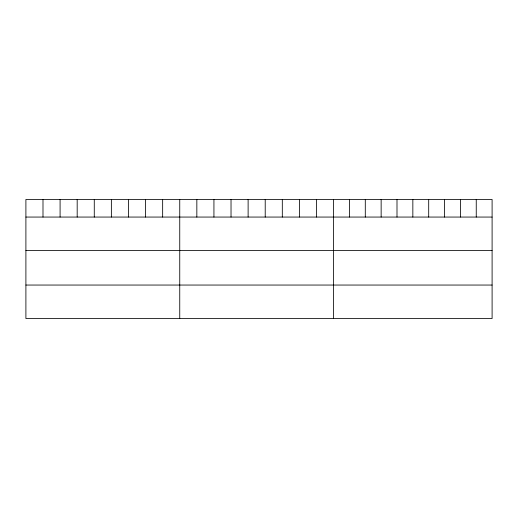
<?xml version="1.0" encoding="UTF-8"?>
<svg xmlns="http://www.w3.org/2000/svg" width="518" height="518" viewBox="0 0 518 518"><rect width="100%" height="100%" fill="white"/><g stroke="black" fill="none" stroke-linecap="round" stroke-linejoin="round"><path stroke-width="0.78" d="M492.1 217.061L492.1 318.538L25.9 318.538L25.9 199.462L492.1 199.462L492.1 217.061L25.9 217.061M25.9 250.55L492.1 250.55M25.9 285.049L492.1 285.049M476.249 199.462L476.249 217.061M460.398 199.462L460.398 217.061M444.548 199.462L444.548 217.061M428.697 199.462L428.697 217.061M412.846 199.462L412.846 217.061M396.995 199.462L396.995 217.061M381.144 199.462L381.144 217.061M365.294 199.462L365.294 217.061M349.443 199.462L349.443 217.061M333.592 199.462L333.592 318.538M316.498 199.462L316.498 217.061M299.404 199.462L299.404 217.061M282.31 199.462L282.31 217.061M265.216 199.462L265.216 217.061M248.122 199.462L248.122 217.061M231.028 199.462L231.028 217.061M213.934 199.462L213.934 217.061M196.84 199.462L196.84 217.061M179.746 199.462L179.746 318.538M162.652 199.462L162.652 217.061M145.558 199.462L145.558 217.061M128.464 199.462L128.464 217.061M111.37 199.462L111.37 217.061M94.276 199.462L94.276 217.061M77.182 199.462L77.182 217.061M60.088 199.462L60.088 217.061M42.994 199.462L42.994 217.061"/></g></svg>
